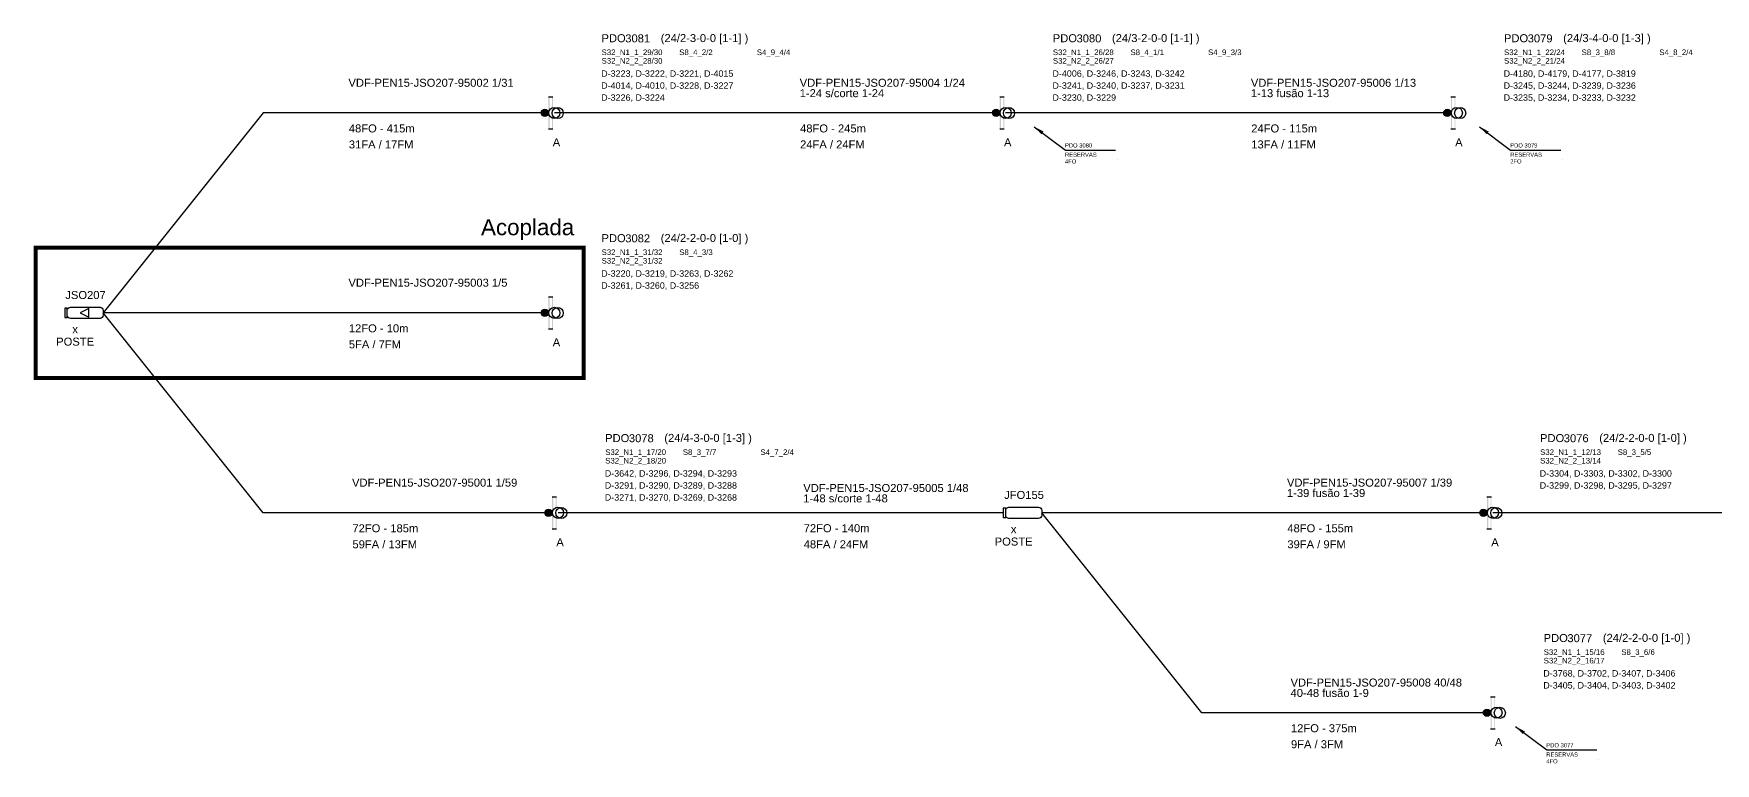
# Model space of a CAD drawing. Header units: millimetres. Extents: x 2891 to 3276, y 1408 to 1500.
# Drawn here: x 2891.3 to 3101.5, y 1408.3 to 1499.6 of the extents above; entities that cross this region are included whole.
import ezdxf
from ezdxf.enums import TextEntityAlignment as Align

# ---------------------------------------------------------------- set-up
doc = ezdxf.new("R2010")
doc.units = ezdxf.units.MM
doc.layers.get('0').update_dxf_attribs({"lineweight": 5})
for name, color, linetype in [('ACOP', 3, 'Continuous'), ('Rede Secundária RESERVAS', 1, 'Continuous'), ('SINOP_AÉREO', 1, 'AEREO2'), ('SINOP_JSFO', 1, 'Continuous'), ('SINOP_PDO', 1, 'Continuous')]:
    doc.layers.add(name, color=color, linetype=linetype)
doc.styles.add('ARIAL', font='arial.ttf')
doc.styles.get("Standard").update_dxf_attribs({"font": 'arial.ttf'})
doc.styles.add('VDF', font='arial.ttf', dxfattribs={"height": 0.25})
doc.linetypes.add('AEREO2', pattern='A,1,-1,[6,LinesVod.shx,S=0,R=0,X=0,Y=0],-1,1', length=4)
doc.dimstyles.new('ISO-25', dxfattribs={"dimtxt": 2.5, "dimasz": 2.5, "dimexe": 1.25, "dimexo": 0.625, "dimtad": 1, "dimtxsty": 'Standard', "dimcen": 2.5, "dimadec": 0, "dimazin": 0, "dimtfac": 1, "dimtmove": 0, "dimatfit": 3, "dimfxl": 1, "dimarcsym": 0})

# ---------------------------------------------------------------- blocks, each defined once
blk = doc.blocks.new('*U27')
for points in [[(-4.5, 0.58), (-4.8, 0.58), (-4.8, -0.57), (-4.5, -0.57)], [(-1.8, 0.55), (-2.9, 0), (-1.8, -0.55)]]:
    blk.add_lwpolyline(points, close=True)
blk.add_lwpolyline([(-0.4, -0.7), (-4.1, -0.7, -0.414214), (-4.5, -0.3), (-4.5, 0.3, -0.414214), (-4.1, 0.7), (-0.4, 0.7, -0.414214), (0, 0.3), (0, -0.3, -0.414214)], format="xyb", close=True)
at = {"style": 'VDF'}
for tag, p in [('CABO_001', (-29.8, 2.6)), ('CABO_002', (-29.8, 1.3)), ('CABO_003', (-29.8, 0)), ('CABO_004', (-29.8, -1.3)), ('CABO_005', (-29.8, -2.6)), ('CABO_CAP_COP', (-29.75, -2.44)), ('FA_FM', (-29.75, -4.44))]:
    blk.add_attdef(tag, p, '', height=1, dxfattribs=at)
for tag, p in [('JSO#', (-2.21, 1.73)), ('M', (-3.51, -2.55)), ('CVP', (-3.51, -4.1))]:
    blk.add_attdef(tag, text='', height=1, dxfattribs=at).set_placement(p, align=Align.CENTER)
blk = doc.blocks.new('*U33')
blk.add_hatch(color=256).paths.add_polyline_path([(0, 0, 1), (-0.91, 0, 1)])
for p, q in [((0, 2), (0.56, 2)), ((0, -2), (0.56, -2))]:
    blk.add_line(p, q)
blk.add_circle((-0.45, 0), 0.453)
for centre in [(0.74, 0), (1.16, -0.02)]:
    blk.add_ellipse(centre, major_axis=(0, -0.695), ratio=0.99861)
for points in [[(0, 2), (0.15, 2), (0, -2), (0.15, -2)], [(0.46, -2), (0.56, -2), (0.46, 2), (0.56, 2)]]:
    blk.add_solid(points)
at = {"insert": (6.63, 9.84), "char_height": 1, "attachment_point": 1, "style": 'VDF'}
blk.add_mtext_dynamic_manual_height_columns('PDO', width=5.1324, gutter_width=12.5, heights=[0], dxfattribs=at)
at = {"style": 'VDF'}
for tag, p, height in [('JFO_PDO', (9.6, 8.82), 1), ('(CAP/N1-N2-N3-N4)', (14.03, 8.86), 1), ('PP_R', (6.59, 7.32), 0.8), ('SPLITTERS_001', (6.64, 7.23), 0.7), ('SPLITTERS_004', (6.64, 6.16), 0.7), ('FLB', (11.42, 7.32), 0.8), ('SPLITTERS_002', (16.34, 7.23), 0.7), ('SPLITTERS_005', (16.34, 6.16), 0.7), ('SPLITTERS_003', (26.04, 7.23), 0.7), ('SPLITTERS_006', (26.04, 6.15), 0.7), ('CABO_001', (-25, 3.27), 1), ('SPLITTERS_007', (6.64, 5.09), 0.7), ('SPLITTERS_008', (16.33, 5.1), 0.7), ('SPLITTERS_009', (26.03, 5.1), 0.7), ('CABO_002', (-25, 1.97), 1), ('CABO_003', (-25, 0.67), 1), ('CABO_004', (-25, -0.63), 1), ('CABO_005', (-25, -1.93), 1), ('CABO_CAP_COP', (-24.95, -2.44), 1), ('FA_FM', (-24.95, -4.44), 1)]:
    blk.add_attdef(tag, p, '', height=height, dxfattribs=at)
at = {"color": 5, "style": 'VDF'}
for tag, p in [('EDIFICIOS_001', (6.59, 4.52)), ('EDIFICIOS_002', (6.59, 3.02)), ('EDIFICIOS_003', (6.59, 1.52)), ('EDIFICIOS_004', (6.59, 0.02)), ('EDIFICIOS_005', (6.59, -1.46)), ('EDIFICIOS_006', (6.59, -2.92))]:
    blk.add_attdef(tag, p, '', height=0.8, dxfattribs=at)
at = {"style": 'VDF'}
blk.add_attdef('MODELO', text='', height=1, dxfattribs=at).set_placement((1, -4.18), align=Align.CENTER)
blk = doc.blocks.new('*U32')
blk.add_hatch(color=256).paths.add_polyline_path([(0, 0, 1), (-0.91, 0, 1)])
for p, q in [((0, 2), (0.56, 2)), ((0, -2), (0.56, -2))]:
    blk.add_line(p, q)
blk.add_circle((-0.45, 0), 0.453)
for centre in [(0.74, 0), (1.16, -0.02)]:
    blk.add_ellipse(centre, major_axis=(0, -0.695), ratio=0.99861)
for points in [[(0, 2), (0.15, 2), (0, -2), (0.15, -2)], [(0.46, -2), (0.56, -2), (0.46, 2), (0.56, 2)]]:
    blk.add_solid(points)
at = {"insert": (6.63, 9.84), "char_height": 1, "attachment_point": 1, "style": 'VDF'}
blk.add_mtext_dynamic_manual_height_columns('PDO', width=5.1324, gutter_width=12.5, heights=[0], dxfattribs=at)
at = {"style": 'VDF'}
for tag, p, height in [('JFO_PDO', (9.6, 8.82), 1), ('(CAP/N1-N2-N3-N4)', (14.03, 8.86), 1), ('PP_R', (6.59, 7.32), 0.8), ('SPLITTERS_001', (6.64, 7.23), 0.7), ('SPLITTERS_004', (6.64, 6.16), 0.7), ('FLB', (11.42, 7.32), 0.8), ('SPLITTERS_002', (16.34, 7.23), 0.7), ('SPLITTERS_005', (16.34, 6.16), 0.7), ('SPLITTERS_003', (26.04, 7.23), 0.7), ('SPLITTERS_006', (26.04, 6.15), 0.7), ('CABO_001', (-25, 3.27), 1), ('SPLITTERS_007', (6.64, 5.09), 0.7), ('SPLITTERS_008', (16.33, 5.1), 0.7), ('SPLITTERS_009', (26.03, 5.1), 0.7), ('CABO_002', (-25, 1.97), 1), ('CABO_003', (-25, 0.67), 1), ('CABO_004', (-25, -0.63), 1), ('CABO_005', (-25, -1.93), 1), ('CABO_CAP_COP', (-24.95, -2.44), 1), ('FA_FM', (-24.95, -4.44), 1)]:
    blk.add_attdef(tag, p, '', height=height, dxfattribs=at)
at = {"color": 5, "style": 'VDF'}
for tag, p in [('EDIFICIOS_001', (6.59, 4.52)), ('EDIFICIOS_002', (6.59, 3.02)), ('EDIFICIOS_003', (6.59, 1.52)), ('EDIFICIOS_004', (6.59, 0.02)), ('EDIFICIOS_005', (6.59, -1.46)), ('EDIFICIOS_006', (6.59, -2.92))]:
    blk.add_attdef(tag, p, '', height=0.8, dxfattribs=at)
at = {"style": 'VDF'}
blk.add_attdef('MODELO', text='', height=1, dxfattribs=at).set_placement((1, -4.18), align=Align.CENTER)
blk = doc.blocks.new('*U28')
blk.add_hatch(color=256).paths.add_polyline_path([(0, 0, 1), (-0.91, 0, 1)])
for p, q in [((0, 2), (0.56, 2)), ((0, -2), (0.56, -2))]:
    blk.add_line(p, q)
blk.add_circle((-0.45, 0), 0.453)
for centre in [(0.74, 0), (1.16, -0.02)]:
    blk.add_ellipse(centre, major_axis=(0, -0.695), ratio=0.99861)
for points in [[(0, 2), (0.15, 2), (0, -2), (0.15, -2)], [(0.46, -2), (0.56, -2), (0.46, 2), (0.56, 2)]]:
    blk.add_solid(points)
at = {"insert": (6.63, 9.84), "char_height": 1, "attachment_point": 1, "style": 'VDF'}
blk.add_mtext_dynamic_manual_height_columns('PDO', width=5.1324, gutter_width=12.5, heights=[0], dxfattribs=at)
at = {"style": 'VDF'}
for tag, p, height in [('JFO_PDO', (9.6, 8.82), 1), ('(CAP/N1-N2-N3-N4)', (14.03, 8.86), 1), ('PP_R', (6.59, 7.32), 0.8), ('SPLITTERS_001', (6.64, 7.23), 0.7), ('SPLITTERS_004', (6.64, 6.16), 0.7), ('FLB', (11.42, 7.32), 0.8), ('SPLITTERS_002', (16.34, 7.23), 0.7), ('SPLITTERS_005', (16.34, 6.16), 0.7), ('SPLITTERS_003', (26.04, 7.23), 0.7), ('SPLITTERS_006', (26.04, 6.15), 0.7), ('CABO_001', (-25, 3.27), 1), ('SPLITTERS_007', (6.64, 5.09), 0.7), ('SPLITTERS_008', (16.33, 5.1), 0.7), ('SPLITTERS_009', (26.03, 5.1), 0.7), ('CABO_002', (-25, 1.97), 1), ('CABO_003', (-25, 0.67), 1), ('CABO_004', (-25, -0.63), 1), ('CABO_005', (-25, -1.93), 1), ('CABO_CAP_COP', (-24.95, -2.44), 1), ('FA_FM', (-24.95, -4.44), 1)]:
    blk.add_attdef(tag, p, '', height=height, dxfattribs=at)
at = {"color": 5, "style": 'VDF'}
for tag, p in [('EDIFICIOS_001', (6.59, 4.52)), ('EDIFICIOS_002', (6.59, 3.02)), ('EDIFICIOS_003', (6.59, 1.52)), ('EDIFICIOS_004', (6.59, 0.02)), ('EDIFICIOS_005', (6.59, -1.46)), ('EDIFICIOS_006', (6.59, -2.92))]:
    blk.add_attdef(tag, p, '', height=0.8, dxfattribs=at)
at = {"style": 'VDF'}
blk.add_attdef('MODELO', text='', height=1, dxfattribs=at).set_placement((1, -4.18), align=Align.CENTER)
blk = doc.blocks.new('*U29')
blk.add_hatch(color=256).paths.add_polyline_path([(0, 0, 1), (-0.91, 0, 1)])
for p, q in [((0, 2), (0.56, 2)), ((0, -2), (0.56, -2))]:
    blk.add_line(p, q)
blk.add_circle((-0.45, 0), 0.453)
for centre in [(0.74, 0), (1.16, -0.02)]:
    blk.add_ellipse(centre, major_axis=(0, -0.695), ratio=0.99861)
for points in [[(0, 2), (0.15, 2), (0, -2), (0.15, -2)], [(0.46, -2), (0.56, -2), (0.46, 2), (0.56, 2)]]:
    blk.add_solid(points)
at = {"insert": (6.63, 9.84), "char_height": 1, "attachment_point": 1, "style": 'VDF'}
blk.add_mtext_dynamic_manual_height_columns('PDO', width=5.1324, gutter_width=12.5, heights=[0], dxfattribs=at)
at = {"style": 'VDF'}
for tag, p, height in [('JFO_PDO', (9.6, 8.82), 1), ('(CAP/N1-N2-N3-N4)', (14.03, 8.86), 1), ('PP_R', (6.59, 7.32), 0.8), ('SPLITTERS_001', (6.64, 7.23), 0.7), ('SPLITTERS_004', (6.64, 6.16), 0.7), ('FLB', (11.42, 7.32), 0.8), ('SPLITTERS_002', (16.34, 7.23), 0.7), ('SPLITTERS_005', (16.34, 6.16), 0.7), ('SPLITTERS_003', (26.04, 7.23), 0.7), ('SPLITTERS_006', (26.04, 6.15), 0.7), ('CABO_001', (-25, 3.27), 1), ('SPLITTERS_007', (6.64, 5.09), 0.7), ('SPLITTERS_008', (16.33, 5.1), 0.7), ('SPLITTERS_009', (26.03, 5.1), 0.7), ('CABO_002', (-25, 1.97), 1), ('CABO_003', (-25, 0.67), 1), ('CABO_004', (-25, -0.63), 1), ('CABO_005', (-25, -1.93), 1), ('CABO_CAP_COP', (-24.95, -2.44), 1), ('FA_FM', (-24.95, -4.44), 1)]:
    blk.add_attdef(tag, p, '', height=height, dxfattribs=at)
at = {"color": 5, "style": 'VDF'}
for tag, p in [('EDIFICIOS_001', (6.59, 4.52)), ('EDIFICIOS_002', (6.59, 3.02)), ('EDIFICIOS_003', (6.59, 1.52)), ('EDIFICIOS_004', (6.59, 0.02)), ('EDIFICIOS_005', (6.59, -1.46)), ('EDIFICIOS_006', (6.59, -2.92))]:
    blk.add_attdef(tag, p, '', height=0.8, dxfattribs=at)
at = {"style": 'VDF'}
blk.add_attdef('MODELO', text='', height=1, dxfattribs=at).set_placement((1, -4.18), align=Align.CENTER)
blk = doc.blocks.new('*U30')
blk.add_hatch(color=256).paths.add_polyline_path([(0, 0, 1), (-0.91, 0, 1)])
for p, q in [((0, 2), (0.56, 2)), ((0, -2), (0.56, -2))]:
    blk.add_line(p, q)
blk.add_circle((-0.45, 0), 0.453)
for centre in [(0.74, 0), (1.16, -0.02)]:
    blk.add_ellipse(centre, major_axis=(0, -0.695), ratio=0.99861)
for points in [[(0, 2), (0.15, 2), (0, -2), (0.15, -2)], [(0.46, -2), (0.56, -2), (0.46, 2), (0.56, 2)]]:
    blk.add_solid(points)
at = {"insert": (6.63, 9.84), "char_height": 1, "attachment_point": 1, "style": 'VDF'}
blk.add_mtext_dynamic_manual_height_columns('PDO', width=5.1324, gutter_width=12.5, heights=[0], dxfattribs=at)
at = {"style": 'VDF'}
for tag, p, height in [('JFO_PDO', (9.6, 8.82), 1), ('(CAP/N1-N2-N3-N4)', (14.03, 8.86), 1), ('PP_R', (6.59, 7.32), 0.8), ('SPLITTERS_001', (6.64, 7.23), 0.7), ('SPLITTERS_004', (6.64, 6.16), 0.7), ('FLB', (11.42, 7.32), 0.8), ('SPLITTERS_002', (16.34, 7.23), 0.7), ('SPLITTERS_005', (16.34, 6.16), 0.7), ('SPLITTERS_003', (26.04, 7.23), 0.7), ('SPLITTERS_006', (26.04, 6.15), 0.7), ('CABO_001', (-25, 3.27), 1), ('SPLITTERS_007', (6.64, 5.09), 0.7), ('SPLITTERS_008', (16.33, 5.1), 0.7), ('SPLITTERS_009', (26.03, 5.1), 0.7), ('CABO_002', (-25, 1.97), 1), ('CABO_003', (-25, 0.67), 1), ('CABO_004', (-25, -0.63), 1), ('CABO_005', (-25, -1.93), 1), ('CABO_CAP_COP', (-24.95, -2.44), 1), ('FA_FM', (-24.95, -4.44), 1)]:
    blk.add_attdef(tag, p, '', height=height, dxfattribs=at)
at = {"color": 5, "style": 'VDF'}
for tag, p in [('EDIFICIOS_001', (6.59, 4.52)), ('EDIFICIOS_002', (6.59, 3.02)), ('EDIFICIOS_003', (6.59, 1.52)), ('EDIFICIOS_004', (6.59, 0.02)), ('EDIFICIOS_005', (6.59, -1.46)), ('EDIFICIOS_006', (6.59, -2.92))]:
    blk.add_attdef(tag, p, '', height=0.8, dxfattribs=at)
at = {"style": 'VDF'}
blk.add_attdef('MODELO', text='', height=1, dxfattribs=at).set_placement((1, -4.18), align=Align.CENTER)
blk = doc.blocks.new('*U31')
blk.add_lwpolyline([(-4.5, 0.58), (-4.8, 0.58), (-4.8, -0.57), (-4.5, -0.57)], close=True)
blk.add_lwpolyline([(-0.4, -0.7), (-4.1, -0.7, -0.414214), (-4.5, -0.3), (-4.5, 0.3, -0.414214), (-4.1, 0.7), (-0.4, 0.7, -0.414214), (0, 0.3), (0, -0.3, -0.414214)], format="xyb", close=True)
at = {"style": 'VDF'}
for tag, p in [('CABO_001', (-29.8, 2.6)), ('CABO_002', (-29.8, 1.3)), ('CABO_003', (-29.8, 0)), ('CABO_004', (-29.8, -1.3)), ('CABO_005', (-29.8, -2.6)), ('CABO_CAP_COP', (-29.75, -2.44)), ('FA_FM', (-29.75, -4.44))]:
    blk.add_attdef(tag, p, '', height=1, dxfattribs=at)
for tag, p in [('JFO#', (-2.25, 1.73)), ('M', (-3.51, -2.55)), ('CVP', (-3.51, -4.1))]:
    blk.add_attdef(tag, text='', height=1, dxfattribs=at).set_placement(p, align=Align.CENTER)
blk = doc.blocks.new('*U38')
blk.add_hatch(color=256).paths.add_polyline_path([(0, 0, 1), (-0.91, 0, 1)])
for p, q in [((0, 2), (0.56, 2)), ((0, -2), (0.56, -2))]:
    blk.add_line(p, q)
blk.add_circle((-0.45, 0), 0.453)
for centre in [(0.74, 0), (1.16, -0.02)]:
    blk.add_ellipse(centre, major_axis=(0, -0.695), ratio=0.99861)
for points in [[(0, 2), (0.15, 2), (0, -2), (0.15, -2)], [(0.46, -2), (0.56, -2), (0.46, 2), (0.56, 2)]]:
    blk.add_solid(points)
at = {"insert": (6.63, 9.84), "char_height": 1, "attachment_point": 1, "style": 'VDF'}
blk.add_mtext_dynamic_manual_height_columns('PDO', width=5.1324, gutter_width=12.5, heights=[0], dxfattribs=at)
at = {"style": 'VDF'}
for tag, p, height in [('JFO_PDO', (9.6, 8.82), 1), ('(CAP/N1-N2-N3-N4)', (14.03, 8.86), 1), ('PP_R', (6.59, 7.32), 0.8), ('SPLITTERS_001', (6.64, 7.23), 0.7), ('SPLITTERS_004', (6.64, 6.16), 0.7), ('FLB', (11.42, 7.32), 0.8), ('SPLITTERS_002', (16.34, 7.23), 0.7), ('SPLITTERS_005', (16.34, 6.16), 0.7), ('SPLITTERS_003', (26.04, 7.23), 0.7), ('SPLITTERS_006', (26.04, 6.15), 0.7), ('CABO_001', (-25, 3.27), 1), ('SPLITTERS_007', (6.64, 5.09), 0.7), ('SPLITTERS_008', (16.33, 5.1), 0.7), ('SPLITTERS_009', (26.03, 5.1), 0.7), ('CABO_002', (-25, 1.97), 1), ('CABO_003', (-25, 0.67), 1), ('CABO_004', (-25, -0.63), 1), ('CABO_005', (-25, -1.93), 1), ('CABO_CAP_COP', (-24.95, -2.44), 1), ('FA_FM', (-24.95, -4.44), 1)]:
    blk.add_attdef(tag, p, '', height=height, dxfattribs=at)
at = {"color": 5, "style": 'VDF'}
for tag, p in [('EDIFICIOS_001', (6.59, 4.52)), ('EDIFICIOS_002', (6.59, 3.02)), ('EDIFICIOS_003', (6.59, 1.52)), ('EDIFICIOS_004', (6.59, 0.02)), ('EDIFICIOS_005', (6.59, -1.46)), ('EDIFICIOS_006', (6.59, -2.92))]:
    blk.add_attdef(tag, p, '', height=0.8, dxfattribs=at)
at = {"style": 'VDF'}
blk.add_attdef('MODELO', text='', height=1, dxfattribs=at).set_placement((1, -4.18), align=Align.CENTER)
blk = doc.blocks.new('*U39')
blk.add_hatch(color=256).paths.add_polyline_path([(0, 0, 1), (-0.91, 0, 1)])
for p, q in [((0, 2), (0.56, 2)), ((0, -2), (0.56, -2))]:
    blk.add_line(p, q)
blk.add_circle((-0.45, 0), 0.453)
for centre in [(0.74, 0), (1.16, -0.02)]:
    blk.add_ellipse(centre, major_axis=(0, -0.695), ratio=0.99861)
for points in [[(0, 2), (0.15, 2), (0, -2), (0.15, -2)], [(0.46, -2), (0.56, -2), (0.46, 2), (0.56, 2)]]:
    blk.add_solid(points)
at = {"insert": (6.63, 9.84), "char_height": 1, "attachment_point": 1, "style": 'VDF'}
blk.add_mtext_dynamic_manual_height_columns('PDO', width=5.1324, gutter_width=12.5, heights=[0], dxfattribs=at)
at = {"style": 'VDF'}
for tag, p, height in [('JFO_PDO', (9.6, 8.82), 1), ('(CAP/N1-N2-N3-N4)', (14.03, 8.86), 1), ('PP_R', (6.59, 7.32), 0.8), ('SPLITTERS_001', (6.64, 7.23), 0.7), ('SPLITTERS_004', (6.64, 6.16), 0.7), ('FLB', (11.42, 7.32), 0.8), ('SPLITTERS_002', (16.34, 7.23), 0.7), ('SPLITTERS_005', (16.34, 6.16), 0.7), ('SPLITTERS_003', (26.04, 7.23), 0.7), ('SPLITTERS_006', (26.04, 6.15), 0.7), ('CABO_001', (-25, 3.27), 1), ('SPLITTERS_007', (6.64, 5.09), 0.7), ('SPLITTERS_008', (16.33, 5.1), 0.7), ('SPLITTERS_009', (26.03, 5.1), 0.7), ('CABO_002', (-25, 1.97), 1), ('CABO_003', (-25, 0.67), 1), ('CABO_004', (-25, -0.63), 1), ('CABO_005', (-25, -1.93), 1), ('CABO_CAP_COP', (-24.95, -2.44), 1), ('FA_FM', (-24.95, -4.44), 1)]:
    blk.add_attdef(tag, p, '', height=height, dxfattribs=at)
at = {"color": 5, "style": 'VDF'}
for tag, p in [('EDIFICIOS_001', (6.59, 4.52)), ('EDIFICIOS_002', (6.59, 3.02)), ('EDIFICIOS_003', (6.59, 1.52)), ('EDIFICIOS_004', (6.59, 0.02)), ('EDIFICIOS_005', (6.59, -1.46)), ('EDIFICIOS_006', (6.59, -2.92))]:
    blk.add_attdef(tag, p, '', height=0.8, dxfattribs=at)
at = {"style": 'VDF'}
blk.add_attdef('MODELO', text='', height=1, dxfattribs=at).set_placement((1, -4.18), align=Align.CENTER)
blk = doc.blocks.new('*U37')
at = {"layer": 'Rede Secundária RESERVAS'}
blk.add_line((15.93, -6.24), (15.93, -6.24), dxfattribs=at)
blk.add_lwpolyline([(5.99, -4.49), (15.64, -4.49)], dxfattribs=at)
at = {"layer": 'Rede Secundária RESERVAS', "style": 'ARIAL'}
blk.add_text('RESERVAS', height=0.8, dxfattribs=at).set_placement((5.91, -4.98), align=Align.TOP_LEFT)
for tag, p in [('FIBRA', (5.91, -4)), ('RS1', (5.91, -7.07)), ('E1', (16.37, -7.07)), ('RS2', (5.91, -8.36)), ('RS3', (5.91, -9.65)), ('E2', (16.37, -8.36)), ('E3', (16.37, -9.65)), ('RS4', (5.91, -10.94)), ('RS5', (5.91, -12.24)), ('RS6', (5.91, -13.53)), ('E4', (16.37, -10.94)), ('E5', (16.37, -12.24)), ('E6', (16.37, -13.53))]:
    blk.add_attdef(tag, p, '', height=0.8, dxfattribs=at)
at = {"layer": 'Rede Secundária RESERVAS'}
blk.add_leader([(0, 0), (5.99, -4.49)], dimstyle='ISO-25', override={"dimasz": 2, "dimzin": 0}, dxfattribs=at)
blk = doc.blocks.new('*U44')
at = {"layer": 'Rede Secundária RESERVAS'}
blk.add_line((15.93, -6.24), (15.93, -6.24), dxfattribs=at)
blk.add_lwpolyline([(5.99, -4.49), (15.64, -4.49)], dxfattribs=at)
at = {"layer": 'Rede Secundária RESERVAS', "style": 'ARIAL'}
blk.add_text('RESERVAS', height=0.8, dxfattribs=at).set_placement((5.91, -4.98), align=Align.TOP_LEFT)
for tag, p in [('FIBRA', (5.91, -4)), ('RS1', (5.91, -7.07)), ('E1', (16.37, -7.07)), ('RS2', (5.91, -8.36)), ('RS3', (5.91, -9.65)), ('E2', (16.37, -8.36)), ('E3', (16.37, -9.65)), ('RS4', (5.91, -10.94)), ('RS5', (5.91, -12.24)), ('RS6', (5.91, -13.53)), ('E4', (16.37, -10.94)), ('E5', (16.37, -12.24)), ('E6', (16.37, -13.53))]:
    blk.add_attdef(tag, p, '', height=0.8, dxfattribs=at)
at = {"layer": 'Rede Secundária RESERVAS'}
blk.add_leader([(0, 0), (5.99, -4.49)], dimstyle='ISO-25', override={"dimasz": 2, "dimzin": 0}, dxfattribs=at)
blk = doc.blocks.new('*U45')
at = {"layer": 'Rede Secundária RESERVAS'}
blk.add_line((15.93, -6.24), (15.93, -6.24), dxfattribs=at)
blk.add_lwpolyline([(5.99, -4.49), (15.64, -4.49)], dxfattribs=at)
at = {"layer": 'Rede Secundária RESERVAS', "style": 'ARIAL'}
blk.add_text('RESERVAS', height=0.8, dxfattribs=at).set_placement((5.91, -4.98), align=Align.TOP_LEFT)
for tag, p in [('FIBRA', (5.91, -4)), ('RS1', (5.91, -7.07)), ('E1', (16.37, -7.07)), ('RS2', (5.91, -8.36)), ('RS3', (5.91, -9.65)), ('E2', (16.37, -8.36)), ('E3', (16.37, -9.65)), ('RS4', (5.91, -10.94)), ('RS5', (5.91, -12.24)), ('RS6', (5.91, -13.53)), ('E4', (16.37, -10.94)), ('E5', (16.37, -12.24)), ('E6', (16.37, -13.53))]:
    blk.add_attdef(tag, p, '', height=0.8, dxfattribs=at)
at = {"layer": 'Rede Secundária RESERVAS'}
blk.add_leader([(0, 0), (5.99, -4.49)], dimstyle='ISO-25', override={"dimasz": 2, "dimzin": 0}, dxfattribs=at)

msp = doc.modelspace()

# ---------------------------------------------------------------- linework, layer by layer
at = {"layer": 'ACOP', "color": 3, "const_width": 0.5}
msp.add_lwpolyline([(2960.01, 1456.52), (2891.53, 1456.52), (2891.53, 1472.84), (2960.01, 1472.84)], close=True, dxfattribs=at)
at = {"layer": 'SINOP_AÉREO', "linetype": 'AEREO2'}
for points in [[(2955.63, 1489.68), (2919.98, 1489.68), (2899.98, 1464.68)], [(3012.03, 1489.68), (2956.37, 1489.68)], [(3068.42, 1489.68), (3012.77, 1489.68)], [(2955.63, 1439.68), (2919.98, 1439.68), (2899.98, 1464.68)], [(2955.63, 1464.68), (2899.98, 1464.68)], [(3012.48, 1439.68), (2956.83, 1439.68)], [(3072.93, 1414.68), (3037.28, 1414.68), (3017.28, 1439.68)], [(3072.93, 1439.68), (3017.28, 1439.68)], [(3129.33, 1439.68), (3073.67, 1439.68)]]:
    msp.add_lwpolyline(points, dxfattribs=at)

# ---------------------------------------------------------------- block references
at = {"layer": 'Rede Secundária RESERVAS', "ltscale": 3, "xscale": 0.650962422855753, "yscale": 0.650962422855753, "zscale": 0.650962422855753}
for name, p, values in [('*U45', (3016.34, 1487.96), {'FIBRA': 'PDO 3080', 'RS1': '4FO'}), ('*U44', (3071.99, 1487.96), {'FIBRA': 'PDO 3079', 'RS1': '2FO'}), ('*U37', (3076.5, 1412.95), {'FIBRA': 'PDO 3077', 'RS1': '4FO'})]:
    msp.add_blockref(name, p, dxfattribs=at).add_auto_attribs(values)
at = {"layer": 'SINOP_JSFO', "color": 4}
ref = msp.add_blockref('*U27', (2899.98, 1464.68), dxfattribs=at)
ref.add_attrib('M', 'x', dxfattribs={"layer": '0', "height": 1, "style": 'VDF'}).set_placement((2896.47, 1462.13), align=Align.CENTER)
ref.add_attrib('JSO#JFO', 'JSO207', dxfattribs={"layer": '0', "height": 1, "style": 'VDF'}).set_placement((2897.77, 1466.41), align=Align.CENTER)
ref.add_attrib('CVP', 'POSTE', dxfattribs={"layer": '0', "height": 1, "style": 'VDF'}).set_placement((2896.47, 1460.58), align=Align.CENTER)
ref = msp.add_blockref('*U31', (3017.28, 1439.68), dxfattribs=at)
ref.add_attrib('CABO_001', 'VDF-PEN15-JSO207-95005 1/48', (2987.48, 1442.28), dxfattribs={"layer": '0', "height": 1, "style": 'VDF'})
ref.add_attrib('CABO_002', '1-48 s/corte 1-48', (2987.48, 1440.98), dxfattribs={"layer": '0', "height": 1, "style": 'VDF'})
ref.add_attrib('FA_FM', '48FA / 24FM', (2987.53, 1435.24), dxfattribs={"layer": '0', "height": 1, "style": 'VDF'})
ref.add_attrib('CABO_CAP_COP', '72FO - 140m', (2987.53, 1437.25), dxfattribs={"layer": '0', "height": 1, "style": 'VDF'})
ref.add_attrib('M', 'x', dxfattribs={"layer": '0', "height": 1, "style": 'VDF'}).set_placement((3013.77, 1437.13), align=Align.CENTER)
ref.add_attrib('JSO#JFO', 'JFO155', dxfattribs={"layer": '0', "height": 1, "style": 'VDF'}).set_placement((3015.07, 1441.41), align=Align.CENTER)
ref.add_attrib('CVP', 'POSTE', dxfattribs={"layer": '0', "height": 1, "style": 'VDF'}).set_placement((3013.77, 1435.58), align=Align.CENTER)
at = {"layer": 'SINOP_PDO'}
for name, p, values in [('*U33', (2955.63, 1489.68), {'JFO_PDO': '3081', 'MODELO': 'A', 'CABO_001': 'VDF-PEN15-JSO207-95002 1/31', 'FA_FM': '31FA / 17FM', 'CABO_CAP_COP': '48FO - 415m', '(CAP/N1-N2-N3-N4)': '(24/2-3-0-0 [1-1] )', 'SPLITTERS_001': 'S32_N1_1_29/30', 'SPLITTERS_002': 'S8_4_2/2', 'SPLITTERS_003': 'S4_9_4/4', 'SPLITTERS_004': 'S32_N2_2_28/30', 'EDIFICIOS_001': 'D-3223, D-3222, D-3221, D-4015', 'EDIFICIOS_002': 'D-4014, D-4010, D-3228, D-3227', 'EDIFICIOS_003': 'D-3226, D-3224'}), ('*U29', (3012.03, 1489.68), {'JFO_PDO': '3080', 'MODELO': 'A', 'CABO_001': 'VDF-PEN15-JSO207-95004 1/24', 'CABO_002': '1-24 s/corte 1-24', 'FA_FM': '24FA / 24FM', 'CABO_CAP_COP': '48FO - 245m', '(CAP/N1-N2-N3-N4)': '(24/3-2-0-0 [1-1] )', 'SPLITTERS_001': 'S32_N1_1_26/28', 'SPLITTERS_002': 'S8_4_1/1', 'SPLITTERS_003': 'S4_9_3/3', 'SPLITTERS_004': 'S32_N2_2_26/27', 'EDIFICIOS_001': 'D-4006, D-3246, D-3243, D-3242', 'EDIFICIOS_002': 'D-3241, D-3240, D-3237, D-3231', 'EDIFICIOS_003': 'D-3230, D-3229'}), ('*U30', (3068.42, 1489.68), {'JFO_PDO': '3079', 'MODELO': 'A', 'CABO_001': 'VDF-PEN15-JSO207-95006 1/13', 'CABO_002': '1-13 fusão 1-13', 'FA_FM': '13FA / 11FM', 'CABO_CAP_COP': '24FO - 115m', '(CAP/N1-N2-N3-N4)': '(24/3-4-0-0 [1-3] )', 'SPLITTERS_001': 'S32_N1_1_22/24', 'SPLITTERS_002': 'S8_3_8/8', 'SPLITTERS_003': 'S4_8_2/4', 'SPLITTERS_004': 'S32_N2_2_21/24', 'EDIFICIOS_001': 'D-4180, D-4179, D-4177, D-3819', 'EDIFICIOS_002': 'D-3245, D-3244, D-3239, D-3236', 'EDIFICIOS_003': 'D-3235, D-3234, D-3233, D-3232'}), ('*U32', (2955.63, 1464.68), {'JFO_PDO': '3082', 'MODELO': 'A', 'CABO_001': 'VDF-PEN15-JSO207-95003 1/5', 'FA_FM': '5FA / 7FM', 'CABO_CAP_COP': '12FO - 10m', '(CAP/N1-N2-N3-N4)': '(24/2-2-0-0 [1-0] )', 'SPLITTERS_001': 'S32_N1_1_31/32', 'SPLITTERS_002': 'S8_4_3/3', 'SPLITTERS_004': 'S32_N2_2_31/32', 'EDIFICIOS_001': 'D-3220, D-3219, D-3263, D-3262', 'EDIFICIOS_002': 'D-3261, D-3260, D-3256'}), ('*U28', (2956.08, 1439.68), {'JFO_PDO': '3078', 'MODELO': 'A', 'CABO_001': 'VDF-PEN15-JSO207-95001 1/59', 'FA_FM': '59FA / 13FM', 'CABO_CAP_COP': '72FO - 185m', '(CAP/N1-N2-N3-N4)': '(24/4-3-0-0 [1-3] )', 'SPLITTERS_001': 'S32_N1_1_17/20', 'SPLITTERS_002': 'S8_3_7/7', 'SPLITTERS_003': 'S4_7_2/4', 'SPLITTERS_004': 'S32_N2_2_18/20', 'EDIFICIOS_001': 'D-3642, D-3296, D-3294, D-3293', 'EDIFICIOS_002': 'D-3291, D-3290, D-3289, D-3288', 'EDIFICIOS_003': 'D-3271, D-3270, D-3269, D-3268'}), ('*U39', (3072.93, 1439.68), {'JFO_PDO': '3076', 'MODELO': 'A', 'CABO_001': 'VDF-PEN15-JSO207-95007 1/39', 'CABO_002': '1-39 fusão 1-39', 'FA_FM': '39FA / 9FM', 'CABO_CAP_COP': '48FO - 155m', '(CAP/N1-N2-N3-N4)': '(24/2-2-0-0 [1-0] )', 'SPLITTERS_001': 'S32_N1_1_12/13', 'SPLITTERS_002': 'S8_3_5/5', 'SPLITTERS_004': 'S32_N2_2_13/14', 'EDIFICIOS_001': 'D-3304, D-3303, D-3302, D-3300', 'EDIFICIOS_002': 'D-3299, D-3298, D-3295, D-3297'}), ('*U38', (3073.38, 1414.68), {'JFO_PDO': '3077', 'MODELO': 'A', 'CABO_001': 'VDF-PEN15-JSO207-95008 40/48', 'CABO_002': '40-48 fusão 1-9', 'FA_FM': '9FA / 3FM', 'CABO_CAP_COP': '12FO - 375m', '(CAP/N1-N2-N3-N4)': '(24/2-2-0-0 [1-0] )', 'SPLITTERS_001': 'S32_N1_1_15/16', 'SPLITTERS_002': 'S8_3_6/6', 'SPLITTERS_004': 'S32_N2_2_16/17', 'EDIFICIOS_001': 'D-3768, D-3702, D-3407, D-3406', 'EDIFICIOS_002': 'D-3405, D-3404, D-3403, D-3402'})]:
    msp.add_blockref(name, p, dxfattribs=at).add_auto_attribs(values)

# ---------------------------------------------------------------- texts
at = {"layer": 'ACOP', "color": 3, "insert": (2947.2, 1476.39), "char_height": 2, "attachment_point": 1}
msp.add_mtext_dynamic_manual_height_columns('Acoplada', width=12.6704, gutter_width=12.5, heights=[0], dxfattribs=at)

doc.saveas('drawing.dxf')
